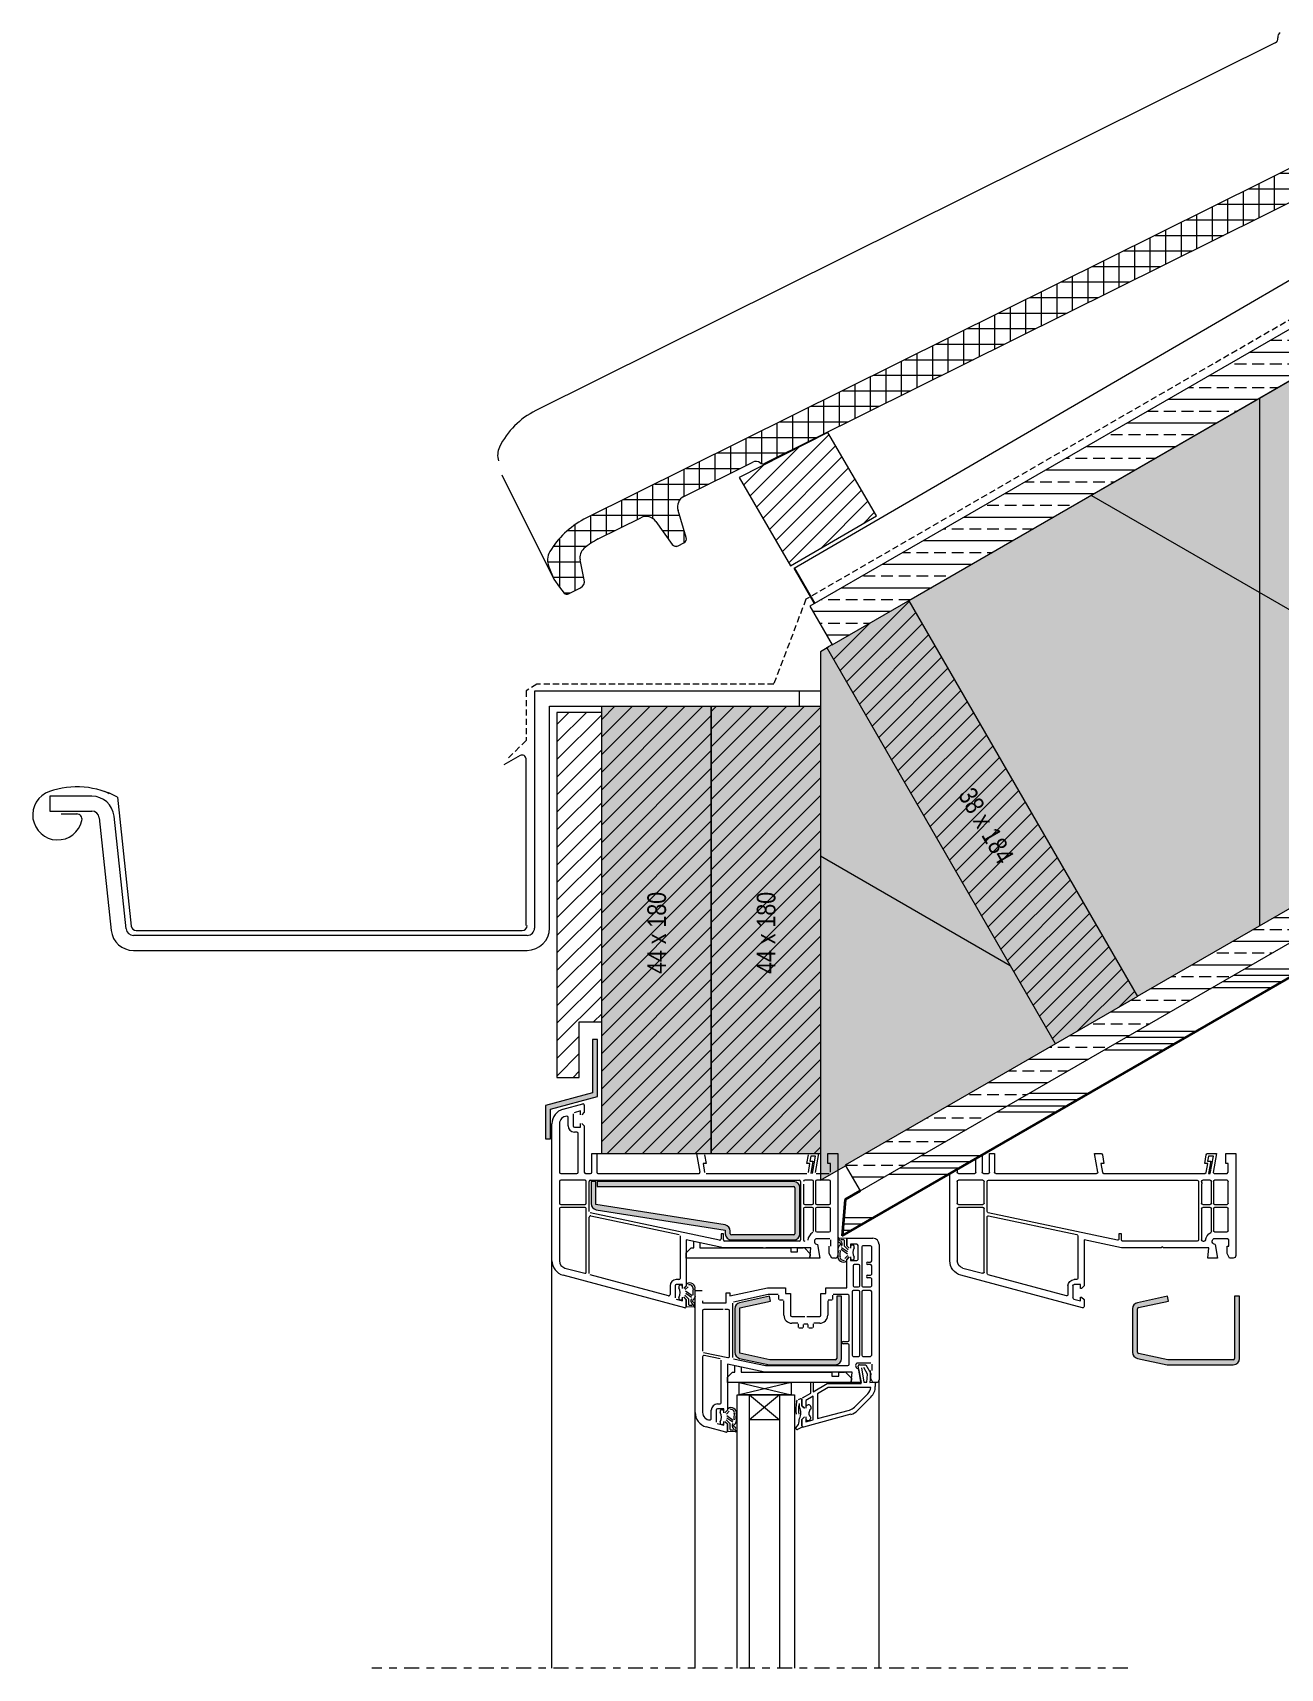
# Model space of a CAD drawing. Header units: millimetres. Extents: x 1813 to 34621, y -2347 to 13791.
# Drawn here: x 8194 to 8696, y 636 to 1294 of the extents above; entities that cross this region are included whole.
import ezdxf

# ---------------------------------------------------------------- set-up
doc = ezdxf.new("R2010")
doc.units = ezdxf.units.MM
doc.linetypes.add('MV_center', pattern=[15, 6, -3, 3, -3])
doc.linetypes.add('MV_hidden', pattern=[3.75, 2.5, -1.25])
for name, color, linetype, lineweight in [('A-ANNO-NOTE', 131, 'Continuous', 18), ('A-DETL', 90, 'Continuous', 13), ('A-DETL-GENF', 92, 'Continuous', 18), ('A-DETL-MEDM', 33, 'Continuous', 18), ('A-DETL-THIN', 151, 'Continuous', 18), ('kunststof kozijnen HEBO_dwg _2_', 8, 'Continuous', 13), ('PVC', 82, 'Continuous', 13), ('Stahl', 250, 'Continuous', 13)]:
    doc.layers.add(name, color=color, linetype=linetype, lineweight=lineweight)
doc.styles.add('Swis721 Cn BT_1', font='swissc.ttf', dxfattribs={"height": 7.5})
pattern_1 = [(45, (0, 0), (-3.535534, 3.535534), [])]
pattern_2 = [(0, (0, 0), (0, 9.476), []), (0, (0, 4.738), (0, 9.476), [4.738, -2.369])]

# ---------------------------------------------------------------- blocks, each defined once
blk = doc.blocks.new('kunststof kozijnen HEBO_dwg_A$C3B626DE3-5112806-Details Verbouwingen')
at = {"layer": 'PVC'}
for p, q in [((-61.63, 41.48), (-110.55, 28.37)), ((-68.13, 36.64), (-99.63, 28.2)), ((-67.5, 32.66), (-67.5, 36.15)), ((-65.5, 32.66), (-65.5, 37.47)), ((-109.78, 25.48), (-101.83, 27.61)), ((-101.2, 27.12), (-101.2, 1.6)), ((-100, 27.71), (-100, 5.01)), ((-64, 30.16), (-65, 30.16)), ((-63.5, 12.55), (-63.5, 29.66)), ((-115, 22.58), (-115, -12.49)), ((-112, 1.6), (-112, 22.58)), ((-47.6, 14.3), (-99.6, 3.25)), ((-15.5, 14.7), (-45.5, 14.7)), ((-15, -9.3), (-15, 14.2)), ((-13.8, 1.6), (-13.8, 14.2)), ((-13.3, 14.7), (-12.66, 14.7)), ((-99.4, 4.52), (-63.9, 12.06)), ((-9.8, 10.81), (-9.8, 1.6)), ((-9, 1.6), (-9, 10.5)), ((-8.5, 11), (-3.5, 11)), ((-3, 10.5), (-3, 1.6)), ((-101.7, 1.1), (-111.5, 1.1)), ((-100, 2.76), (-100, -9.3)), ((-10.3, 1.1), (-13.3, 1.1)), ((-3.5, 1.1), (-8.5, 1.1)), ((-112, -9.3), (-112, -0.6)), ((-111.5, -0.1), (-101.7, -0.1)), ((-101.2, -0.6), (-101.2, -9.3)), ((-13.3, -0.1), (-10.3, -0.1)), ((-9.8, -0.6), (-9.8, -9.3)), ((-9, -9.3), (-9, -0.6)), ((-8.5, -0.1), (-3.5, -0.1)), ((-3, -0.6), (-3, -9.3)), ((-112, -14.22), (-112, -13)), ((-101.7, -9.8), (-111.5, -9.8)), ((-111.5, -12.5), (-105, -12.5)), ((-104.5, -13), (-104.5, -18.55)), ((-102, -19.99), (-102, -13)), ((-101.5, -12.5), (-99.5, -12.5)), ((-99.5, -9.8), (-15.5, -9.8)), ((-96.5, -12.5), (-55.97, -12.5)), ((-10.3, -9.8), (-13.3, -9.8)), ((-3.5, -9.8), (-8.5, -9.8))]:
    blk.add_line(p, q, dxfattribs=at)
at = {"layer": 'PVC', "flags": 128}
for points in [[(-65.13, 37.96), (-62.5, 38.66), (-62.5, 37.16), (-62, 37.16), (-61, 38.16), (-61, 41)], [(-8.27, 16), (-7.3, 21.5), (-11.25, 21.5), (-10.89, 17.4), (-29, 17.4), (-29.5, 16.9), (-30, 17.4), (-46, 17.4), (-61, 14.21), (-61, 32.66), (-62, 33.66), (-62.5, 33.66), (-62.5, 32.16), (-65, 32.16)], [(-11.38, -20.5), (-7.8, -20.5), (-9.12, -12.99), (-8.71, -12.5), (-3.5, -12.5), (-3, -13), (-3, -16.5), (-4, -16.5), (-4, -20.5), (0, -20.5), (0, 20.5)], [(-1, 21.5), (-2.5, 21.5), (-3.5, 19.7), (-3.5, 16.7), (-2.8, 16.7), (-2.8, 14.2), (-3.3, 13.7), (-8.92, 13.7)], [(-46, 14.2), (-46, 11.7), (-47, 11.7), (-47, 13.81)], [(-13.8, -9.3), (-13.8, -8.87), (-13.45, -8.52), (-13.8, -8.17), (-13.8, -0.6)], [(-99, -13), (-99, -20.5), (-97, -20.5), (-97, -13)], [(-55.48, -13.09), (-56.79, -20.5), (-54.12, -20.5)], [(-53.63, -20.09), (-53, -16.5), (-54.25, -16.5), (-53.63, -12.99), (-53.05, -12.5), (-12.45, -12.5), (-11.87, -12.99), (-11.25, -16.5), (-12.5, -16.5), (-11.87, -20.09)]]:
    blk.add_lwpolyline(points, dxfattribs=at)
blk.add_lwpolyline([(-10.94, -12.5), (-10.23, -12.5), (-8.99, -19.5), (-10.96, -19.5), (-11.31, -17.5), (-10.06, -17.5)], close=True, dxfattribs=at)
at = {"layer": 'PVC'}
for centre, radius, start, end in [((-61.5, 41), 0.5, 0, 105), ((-68, 36.15), 0.5, 0, 105), ((-65, 37.47), 0.5, 105, 180), ((-109, 22.58), 6, 105, 180), ((-101.7, 27.12), 0.5, 0, 105), ((-99.5, 27.71), 0.5, 105, 180), ((-65, 32.66), 2.5, 180, 270), ((-65, 32.66), 0.5, 180, 270), ((-64, 29.66), 0.5, 0, 90), ((-109, 22.58), 3, 105, 180), ((-1, 20.5), 1, 360, 90), ((-47.5, 13.81), 0.5, 0, 102), ((-45.5, 14.2), 0.5, 90, 180), ((-15.5, 14.2), 0.5, 0, 90), ((-13.3, 14.2), 0.5, 90, 180), ((-12.66, 14.2), 0.5, 7.09966, 90), ((-8.24, 14.75), 3.95, 187.09966, 242.42422), ((-8.24, 14.75), 1.25, 91.36887, 237.14012), ((-64, 12.55), 0.5, 282, 0), ((-10.3, 10.81), 0.5, 360, 62.42422), ((-8.5, 10.5), 0.5, 90, 180), ((-3.5, 10.5), 0.5, 0, 90), ((-111.5, 1.6), 0.5, 180, 270), ((-101.7, 1.6), 0.5, 270, 0), ((-99.5, 5.01), 0.5, 180, 282), ((-99.5, 2.76), 0.5, 102, 180), ((-13.3, 1.6), 0.5, 180, 270), ((-10.3, 1.6), 0.5, 270, 0), ((-8.5, 1.6), 0.5, 180, 270), ((-3.5, 1.6), 0.5, 270, 360), ((-111.5, -0.6), 0.5, 90, 180), ((-101.7, -0.6), 0.5, 360, 90), ((-13.3, -0.6), 0.5, 90, 180), ((-10.3, -0.6), 0.5, 360, 90), ((-8.5, -0.6), 0.5, 90, 180), ((-3.5, -0.6), 0.5, 360, 90), ((-111.5, -9.3), 0.5, 180, 270), ((-111.5, -13), 0.5, 90, 180), ((-105, -13), 0.5, 0, 90), ((-101.5, -13), 0.5, 90, 180), ((-101.7, -9.3), 0.5, 270, 0), ((-99.5, -9.3), 0.5, 180, 270), ((-99.5, -13), 0.5, 0, 90), ((-96.5, -13), 0.5, 90, 180), ((-55.97, -13), 0.5, 350, 90), ((-15.5, -9.3), 0.5, 270, 0), ((-13.3, -9.3), 0.5, 180, 270), ((-10.3, -9.3), 0.5, 270, 0), ((-8.5, -9.3), 0.5, 180, 270), ((-3.5, -9.3), 0.5, 270, 0), ((-54.12, -20), 0.5, 270, 350), ((-11.38, -20), 0.5, 190, 270)]:
    blk.add_arc(centre, radius, start, end, dxfattribs=at)
blk = doc.blocks.new('kunststof kozijnen HEBO_dwg_8703-5112807-Details Verbouwingen')
at = {"layer": 'Stahl'}
blk.add_hatch(color=7, dxfattribs=at).paths.add_polyline_path([(40.5, 0), (41.15, 0.09), (41.75, 0.33), (42.27, 0.73), (42.67, 1.25), (42.91, 1.85), (43, 2.5), (43, 27.5), (41, 27.5), (40.98, 2.37), (40.85, 2.15), (40.63, 2.02), (40.5, 2), (14.15, 2), (2.19, 4.59), (2.05, 4.77), (2, 4.99), (2.05, 22.72), (2.19, 22.89), (2.4, 22.99), (14.41, 25.54), (14, 27.5), (1.98, 24.95), (1.44, 24.77), (0.96, 24.47), (0.56, 24.07), (0.25, 23.6), (0.06, 23.06), (0, 22.5), (0, 4.99), (0.06, 4.43), (0.25, 3.89), (0.56, 3.41), (0.96, 3.02), (1.44, 2.72), (1.98, 2.54), (13.94, 0)])
for p, q in [((0, 22.5), (0, 4.99)), ((2, 4.99), (2, 22.5))]:
    blk.add_line(p, q, dxfattribs=at)
at = {"layer": 'Stahl', "flags": 128}
for points in [[(2.4, 22.99), (14.41, 25.54), (14, 27.5), (1.98, 24.95)], [(43, 2.5), (43, 27.5), (41, 27.5), (41, 2.5)], [(1.98, 2.54), (13.94, 0), (40.5, 0)], [(40.5, 2), (14.15, 2), (2.4, 4.5)]]:
    blk.add_lwpolyline(points, dxfattribs=at)
at = {"layer": 'Stahl'}
for centre, radius, start, end in [((2.5, 22.5), 2.5, 101.99978, 180), ((2.5, 22.5), 0.5, 101.99978, 180), ((2.5, 4.99), 2.5, 180, 258.00022), ((2.5, 4.99), 0.5, 180, 258.00022), ((40.5, 2.5), 2.5, 270, 0), ((40.5, 2.5), 0.5, 270, 360)]:
    blk.add_arc(centre, radius, start, end, dxfattribs=at)
blk = doc.blocks.new('42 isolatie - Type 1-5117681-Details Verbouwingen')
at = {"layer": 'A-DETL-GENF'}
h = blk.add_hatch(color=256, dxfattribs=at)
h.paths.add_polyline_path([(0.28, 0.8), (11.87, 0.8), (11.87, 1.07), (109.54, 1.07), (109.54, 184.8), (106.51, 184.8), (4.76, 8.56)])
h.paths.add_polyline_path([(147.54, 1.07), (565.28, 1.07), (565.28, 184.8), (147.54, 184.8), (147.54, 16.85)])
at = {"layer": 'A-DETL-GENF', "lineweight": 13}
h = blk.add_hatch(dxfattribs=at)
h.set_pattern_fill('FP_6', color=256, style=0, pattern_type=2)
h.set_pattern_definition([(60, (-2126.39, 181.76), (-155.885, 90), []), (120, (-2126.39, 181.76), (-155.885, -90), [])])
h.paths.add_polyline_path([(0.28, 0.8), (11.87, 0.8), (11.87, 1.07), (109.54, 1.07), (109.54, 184.8), (106.51, 184.8), (4.76, 8.56)])
h.paths.add_polyline_path([(147.54, 1.07), (565.28, 1.07), (565.28, 184.8), (147.54, 184.8), (147.54, 16.85)])
at = {"layer": 'A-DETL-GENF'}
for p, q in [((106.51, 184.8), (95.57, 165.85)), ((106.51, 184.8), (95.57, 165.85)), ((109.54, 184.8), (106.51, 184.8)), ((109.54, 184.8), (106.51, 184.8)), ((565.28, 184.8), (147.54, 184.8)), ((565.28, 1.07), (565.28, 184.8)), ((565.28, 1.07), (565.28, 184.8)), ((95.57, 165.85), (5.57, 9.97)), ((5.57, 9.97), (0.28, 0.8)), ((5.57, 9.97), (0.28, 0.8)), ((0.28, 0.8), (11.87, 0.8)), ((0.28, 0.8), (11.87, 0.8))]:
    blk.add_line(p, q, dxfattribs=at)
blk = doc.blocks.new('00 hout_rechthoekig_sls1 - Vuren 44x180-5112817-Details Verbouwingen')
at = {"layer": 'A-DETL-GENF', "lineweight": 13}
blk.add_hatch(color=256, dxfattribs=at).paths.add_polyline_path([(180, -44), (180, 0), (0, 0), (0, -44), (38.69, -44)])
at = {"layer": 'A-DETL-MEDM', "lineweight": 13}
h = blk.add_hatch(dxfattribs=at)
h.set_pattern_fill('FP_243', color=256, style=0, pattern_type=2)
h.set_pattern_definition([(135, (1023.172, -8511.135), (-3.535534, -3.535534), [])])
h.paths.add_polyline_path([(180, -44), (180, 0), (0, 0), (0, -44), (38.69, -44)])
at = {"layer": 'A-DETL-MEDM'}
for p, q in [((0, 0), (180, 0)), ((0, -8.45), (0, 0)), ((180, 0), (180, -44)), ((180, 0), (180, -44)), ((180, 0), (180, -44)), ((0, -44), (0, -8.45)), ((180, -44), (0, -44)), ((180, -44), (0, -44))]:
    blk.add_line(p, q, dxfattribs=at)
blk = doc.blocks.new('31 dubbel_glas - Type 1-3439643-Details Verbouwingen')
at = {"layer": 'A-DETL-GENF', "lineweight": 13}
for p, q in [((0, 23), (109.94, 23)), ((0, 0), (0, 23)), ((0, 17), (109.94, 17)), ((0, 5), (10, 17)), ((0, 17), (10, 5)), ((10, 17), (10, 5)), ((109.94, 5), (0, 5)), ((109.94, 0), (0, 0))]:
    blk.add_line(p, q, dxfattribs=at)
blk = doc.blocks.new('NLRS_33_DI_sparing - Type 1-5117686-Details Verbouwingen')
at = {"layer": 'A-DETL-GENF'}
for p, q in [((0, 5), (21, 5)), ((0, 0), (0, 5)), ((0, 5), (21, 0)), ((21, 5), (0, 0)), ((21, 0), (0, 0)), ((21, 5), (21, 0))]:
    blk.add_line(p, q, dxfattribs=at)
blk = doc.blocks.new('00 hout_rechthoekig_sls1 - Vuren 44x180-V174-Details Verbouwingen')
at = {"layer": 'A-DETL-GENF', "lineweight": 13}
blk.add_hatch(color=256, dxfattribs=at).paths.add_polyline_path([(180, -44), (180, 0), (0, 0), (0, -44), (126.92, -44)])
at = {"layer": 'A-DETL-MEDM', "lineweight": 13}
h = blk.add_hatch(dxfattribs=at)
h.set_pattern_fill('FP_244', color=256, style=0, pattern_type=2)
h.set_pattern_definition([(135, (1023.172, -8467.135), (-3.535534, -3.535534), [])])
h.paths.add_polyline_path([(180, -44), (180, 0), (0, 0), (0, -44), (126.92, -44)])
at = {"layer": 'A-DETL-MEDM'}
for p, q in [((0, 0), (180, 0)), ((0, -44), (0, 0)), ((180, 0), (180, -44)), ((180, 0), (180, -44)), ((180, 0), (180, -44)), ((2.5, -44), (0, -44)), ((2.5, -44), (0, -44)), ((126.92, -44), (2.5, -44)), ((126.92, -44), (2.5, -44)), ((180, -44), (126.92, -44)), ((180, -44), (126.92, -44))]:
    blk.add_line(p, q, dxfattribs=at)
blk = doc.blocks.new('NLRS_00_DI_maskeer - Type 1-5117683-Details Verbouwingen')
at = {"layer": 'A-DETL-GENF', "linetype": 'MV_center'}
blk.add_line((-100, 0), (204.06, 0), dxfattribs=at)
blk = doc.blocks.new('NLRS_00_DI_hout_rechthoekig1 - SLS 38x184-5112769-Details Verbouwingen')
at = {"layer": 'A-DETL-GENF', "lineweight": 13}
blk.add_hatch(color=256, dxfattribs=at).paths.add_polyline_path([(184, -38), (184, 0), (0.17, 0), (0.17, -35.56), (0, -35.56), (0, -38), (71.86, -38)])
at = {"layer": 'A-DETL-MEDM', "lineweight": 13}
h = blk.add_hatch(dxfattribs=at)
h.set_pattern_fill('FP_248', color=256, style=0, pattern_type=2)
h.set_pattern_definition([(105, (-3350.358, -7934.416), (-4.829629, -1.2940952), [])])
h.paths.add_polyline_path([(184, -38), (184, 0), (0.17, 0), (0.17, -35.56), (0, -35.56), (0, -38), (71.86, -38)])
at = {"layer": 'A-DETL-MEDM'}
for p, q in [((0.17, 0), (184, 0)), ((184, 0), (184, -38)), ((184, 0), (184, -38)), ((184, 0), (184, -38)), ((0, -38), (0, -35.56)), ((184, -38), (0, -38)), ((184, -38), (0, -38))]:
    blk.add_line(p, q, dxfattribs=at)

msp = doc.modelspace()

# ---------------------------------------------------------------- hatches: boundary and pattern name
at = {"layer": 'A-DETL-GENF', "lineweight": 13}
h = msp.add_hatch(dxfattribs=at)
h.set_pattern_fill('FP_11', color=250, style=0, pattern_type=2)
h.set_pattern_definition(pattern_2)
h.paths.add_polyline_path([(8515.87, 1047.79), (8908.74, 1274.61), (8899.74, 1290.2), (8506.87, 1063.37)])
h = msp.add_hatch(dxfattribs=at)
h.set_pattern_fill('FP_19', color=254, style=0, pattern_type=2)
h.set_pattern_definition([(0, (0, 0), (0, 6.25), []), (90, (0, 0), (-6.25, 4e-16), [])])
h.paths.add_polyline_path([(8408.85, 1068.27), (8409.32, 1068.27), (8409.77, 1068.39), (8414.63, 1070.8), (8415.14, 1071.15), (8415.57, 1071.59), (8415.9, 1072.12), (8416.1, 1072.7), (8416.16, 1073.32), (8416.1, 1073.93), (8414.47, 1082.02), (8414.36, 1083.01), (8414.47, 1084.01), (8414.78, 1084.95), (8415.28, 1085.82), (8415.96, 1086.55), (8418.74, 1088.67), (8421.76, 1090.43), (8438.91, 1098.95), (8439.96, 1099.31), (8441.06, 1099.41), (8442.16, 1099.26), (8443.19, 1098.86), (8444.11, 1098.23), (8444.85, 1097.4), (8451.78, 1087.89), (8452.14, 1087.64), (8452.55, 1087.49), (8452.99, 1087.43), (8453.42, 1087.48), (8453.84, 1087.63), (8456.57, 1089.04), (8456.87, 1089.36), (8457.09, 1089.74), (8457.21, 1090.16), (8457.23, 1090.6), (8457.15, 1091.03), (8453.84, 1101.87), (8453.62, 1102.96), (8453.66, 1104.07), (8453.97, 1105.13), (8454.51, 1106.1), (8455.26, 1106.92), (8456.19, 1107.53), (8483.86, 1121.29), (8484.46, 1121.5), (8485.09, 1121.58), (8485.72, 1121.52), (8486.32, 1121.33), (8487.22, 1120.81), (8487.61, 1120.69), (8488.02, 1120.65), (8488.42, 1120.71), (8488.8, 1120.85), (8751.91, 1251.66), (8752.14, 1251.91), (8752.3, 1252.2), (8752.5, 1252.94), (8752.7, 1253.31), (8752.98, 1253.63), (8753.32, 1253.88), (8754.51, 1254.36), (8754.94, 1254.37), (8755.37, 1254.28), (8755.76, 1254.1), (8756.1, 1253.83), (8756.36, 1253.49), (8763.6, 1241.65), (8763.93, 1241.33), (8764.37, 1241.21), (8764.82, 1241.31), (8776.75, 1247.3), (8777.06, 1247.63), (8777.27, 1248.03), (8777.39, 1248.47), (8777.4, 1248.93), (8777.29, 1249.37), (8771.19, 1267.46), (8769.53, 1270.82), (8762.26, 1280.58), (8761.9, 1280.82), (8761.49, 1280.97), (8761.06, 1281.02), (8760.63, 1280.97), (8759.94, 1280.68), (8756.17, 1278.81), (8755.82, 1278.57), (8755.54, 1278.25), (8755.3, 1277.73), (8755.23, 1277.48), (8755.21, 1277.06), (8755.28, 1276.64), (8757.67, 1268.54), (8757.82, 1267.69), (8757.77, 1266.82), (8757.52, 1265.99), (8757.08, 1265.24), (8756.48, 1264.61), (8755.75, 1264.13), (8726.51, 1249.6), (8725.86, 1249.37), (8725.17, 1249.31), (8724.49, 1249.42), (8723.85, 1249.69), (8723.3, 1250.11), (8722.87, 1250.65), (8721.86, 1252.2), (8721.51, 1252.49), (8721.09, 1252.69), (8720.64, 1252.78), (8720.19, 1252.76), (8719.75, 1252.64), (8716.83, 1251.13), (8716.55, 1250.84), (8716.34, 1250.49), (8716.2, 1250.1), (8716.16, 1249.7), (8716.27, 1248.83), (8716.23, 1248.37), (8716.08, 1247.94), (8715.83, 1247.55), (8715.49, 1247.24), (8715.09, 1247.01), (8415.95, 1098.31), (8410.63, 1094.82), (8406.02, 1090.45), (8402.25, 1085.33), (8401.62, 1083.88), (8401.33, 1082.32), (8401.4, 1080.74), (8401.83, 1079.22), (8403.81, 1074.22), (8407.98, 1068.59), (8408.4, 1068.37)])
h = msp.add_hatch(dxfattribs=at)
h.set_pattern_fill('FP_12', color=250, style=0, pattern_type=2)
h.set_pattern_definition(pattern_1)
h.paths.add_polyline_path([(8499.07, 1079.59), (8533.65, 1099.69), (8514.01, 1133.18), (8478.43, 1115.09), (8489.67, 1095.75)])
h = msp.add_hatch(dxfattribs=at)
h.set_pattern_fill('FP_11', color=250, style=0, pattern_type=2)
h.set_pattern_definition(pattern_2)
h.paths.add_polyline_path([(8527.04, 828.22), (9006.61, 1105.1), (9000.61, 1115.49), (8638.53, 906.45), (8638.58, 906.36), (8605.68, 887.36), (8605.63, 887.45), (8521.04, 838.62)])
h = msp.add_hatch(dxfattribs=at)
h.set_pattern_fill('FP_9', color=254, style=0, pattern_type=2)
h.set_pattern_definition([(0, (0, 10), (0, 25), []), (0, (0, 12.5), (0, 25), []), (0, (0, 15), (0, 25), []), (0, (0, 17.5), (0, 25), [])])
h.paths.add_polyline_path([(8519.87, 810.23), (9012.61, 1094.71), (9006.61, 1105.1), (8521.1, 824.8), (8521.04, 824.02)])
h = msp.add_hatch(dxfattribs=at)
h.set_pattern_fill('FP_12', color=250, style=0, pattern_type=2)
h.set_pattern_definition(pattern_1)
h.paths.add_polyline_path([(8405.13, 873.88), (8414.13, 873.88), (8414.13, 896.26), (8423.13, 896.26), (8423.13, 1020.67), (8405.13, 1020.67), (8405.13, 984.48)])
at = {"layer": 'A-DETL-GENF'}
for color, points in [(9, [(8400.49, 849.16), (8402.49, 849.16), (8402.49, 861.07), (8421.49, 866.16), (8421.49, 889.16), (8419.49, 889.16), (8419.49, 867.69), (8400.49, 862.6)]), (7, [(8475.34, 808.52), (8500.34, 808.52), (8500.98, 808.6), (8501.59, 808.85), (8502.1, 809.25), (8502.5, 809.77), (8502.75, 810.37), (8502.84, 811.02), (8502.84, 829.52), (8502.75, 830.16), (8502.5, 830.77), (8502.1, 831.28), (8501.59, 831.68), (8500.98, 831.93), (8500.34, 832.02), (8421.33, 832.02), (8421.33, 830.02), (8500.46, 830), (8500.69, 829.87), (8500.82, 829.65), (8500.84, 829.52), (8500.82, 810.89), (8500.69, 810.66), (8500.46, 810.53), (8500.34, 810.52), (8475.21, 810.53), (8474.98, 810.66), (8474.85, 810.89), (8474.84, 811.02), (8474.84, 812.09), (8474.77, 812.67), (8474.56, 813.22), (8474.24, 813.71), (8473.8, 814.11), (8473.29, 814.4), (8472.72, 814.56), (8420.83, 822.73), (8420.83, 832.02), (8418.83, 832.02), (8418.83, 823.15), (8418.9, 822.57), (8419.11, 822.02), (8419.43, 821.53), (8419.86, 821.13), (8420.38, 820.84), (8420.94, 820.68), (8472.84, 812.52), (8472.84, 811.02), (8472.92, 810.37), (8473.17, 809.77), (8473.57, 809.25), (8474.09, 808.85), (8474.69, 808.6)]), (7, [(8517.13, 758.35), (8517.78, 758.43), (8518.38, 758.68), (8518.9, 759.08), (8519.29, 759.6), (8519.54, 760.2), (8519.63, 760.85), (8519.63, 785.85), (8517.63, 785.85), (8517.61, 760.72), (8517.48, 760.49), (8517.26, 760.36), (8517.13, 760.35), (8490.78, 760.35), (8478.63, 762.93), (8478.63, 781.25), (8491.04, 783.89), (8490.63, 785.85), (8478.61, 783.29), (8478.07, 783.11), (8477.59, 782.82), (8477.19, 782.42), (8476.88, 781.94), (8476.69, 781.41), (8476.63, 780.85), (8476.63, 763.33), (8476.69, 762.77), (8476.88, 762.24), (8477.19, 761.76), (8477.59, 761.36), (8478.07, 761.07), (8478.61, 760.89), (8490.57, 758.35)])]:
    msp.add_hatch(color=color, dxfattribs=at).paths.add_polyline_path(points)

# ---------------------------------------------------------------- linework, layer by layer
at = {"layer": 'A-DETL', "lineweight": 18}
for p, q in [((8694.04, 1289.86), (8396.65, 1142.06)), ((8382.94, 1116.22), (8403.81, 1074.22)), ((8502.68, 1029.17), (8396.13, 1029.17)), ((8396.13, 1029.17), (8396.13, 933.96)), ((8502.68, 1023.17), (8502.68, 1029.17)), ((8402.13, 933.96), (8402.13, 1023.17)), ((8402.13, 1023.17), (8502.68, 1023.17)), ((8390.33, 1003.32), (8383.79, 999.55)), ((8392.74, 934.96), (8392.74, 1001.93)), ((8218.08, 986.96), (8201.13, 986.96)), ((8201.13, 986.96), (8201.13, 980.96)), ((8228.36, 986.62), (8233.92, 934.75)), ((8201.13, 980.96), (8218.08, 980.96)), ((8205.7, 979.84), (8212, 979.84)), ((8221.03, 978.31), (8225.88, 932.98)), ((8231.85, 933.64), (8226.99, 978.95)), ((8393.13, 930.96), (8234.83, 930.96)), ((8235.91, 932.96), (8391.13, 932.96)), ((8234.81, 924.96), (8393.13, 924.96)), ((8414.13, 873.88), (8414.13, 896.26)), ((8414.13, 896.26), (8423.13, 896.26)), ((8407.58, 861.08), (8415.51, 863.2)), ((8416.13, 862.72), (8416.13, 859.88)), ((8403.13, 800.14), (8403.13, 855.28)), ((8406.13, 855.28), (8406.13, 835.72)), ((8409.63, 854.38), (8409.63, 857.78)), ((8411.63, 859.19), (8411.63, 854.38)), ((8414.63, 860.38), (8412.01, 859.68)), ((8414.63, 858.88), (8414.63, 860.38)), ((8414.63, 853.88), (8414.63, 855.38)), ((8416.13, 859.88), (8415.13, 858.88)), ((8415.13, 855.38), (8416.13, 854.38)), ((8412.13, 853.88), (8414.63, 853.88)), ((8413.13, 851.88), (8412.13, 851.88)), ((8413.63, 835.72), (8413.63, 851.38)), ((8416.13, 854.38), (8416.13, 835.72)), ((8419.13, 835.72), (8419.13, 843.22)), ((8419.13, 843.22), (8421.13, 843.22)), ((8421.13, 843.22), (8421.13, 835.72)), ((8462.66, 835.81), (8461.36, 843.17)), ((8464.5, 842.81), (8465.13, 839.22)), ((8505.63, 839.22), (8506.27, 842.81)), ((8506.76, 843.22), (8510.33, 843.22)), ((8507.18, 842.22), (8506.83, 840.22)), ((8509.14, 842.22), (8507.18, 842.22)), ((8507.91, 835.22), (8509.14, 842.22)), ((8510.33, 843.22), (8509.01, 835.71)), ((8514.13, 839.22), (8514.13, 843.22)), ((8514.13, 843.22), (8518.13, 843.22)), ((8518.13, 843.22), (8518.13, 802.22)), ((8465.13, 839.22), (8463.88, 839.22)), ((8463.88, 839.22), (8464.5, 835.71)), ((8506.89, 839.22), (8505.63, 839.22)), ((8506.27, 835.71), (8506.89, 839.22)), ((8506.83, 840.22), (8508.08, 840.22)), ((8508.08, 840.22), (8507.2, 835.22)), ((8515.13, 839.22), (8514.13, 839.22)), ((8515.13, 835.72), (8515.13, 839.22)), ((8406.13, 832.02), (8406.13, 823.32)), ((8406.63, 835.22), (8413.13, 835.22)), ((8416.43, 832.52), (8406.63, 832.52)), ((8416.63, 835.22), (8418.63, 835.22)), ((8416.93, 823.32), (8416.93, 832.02)), ((8418.13, 819.96), (8418.13, 832.02)), ((8418.63, 832.52), (8502.63, 832.52)), ((8420.83, 832.02), (8418.83, 832.02)), ((8418.83, 832.02), (8418.83, 823.15)), ((8420.83, 822.73), (8420.83, 832.02)), ((8500.34, 832.02), (8421.33, 832.02)), ((8421.33, 832.02), (8421.33, 830.02)), ((8421.33, 830.02), (8500.34, 830.02)), ((8421.63, 835.22), (8462.16, 835.22)), ((8465.09, 835.22), (8505.68, 835.22)), ((8500.84, 829.52), (8500.84, 811.02)), ((8502.84, 811.02), (8502.84, 829.52)), ((8503.13, 832.02), (8503.13, 808.52)), ((8504.33, 830.89), (8504.33, 823.32)), ((8507.83, 832.52), (8504.83, 832.52)), ((8508.33, 823.32), (8508.33, 832.02)), ((8509.13, 832.02), (8509.13, 823.32)), ((8509.42, 835.22), (8514.63, 835.22)), ((8514.63, 832.52), (8509.63, 832.52)), ((8515.13, 823.32), (8515.13, 832.02)), ((8406.63, 822.82), (8416.43, 822.82)), ((8472.72, 814.56), (8420.83, 822.73)), ((8504.83, 822.82), (8507.83, 822.82)), ((8509.63, 822.82), (8514.63, 822.82)), ((8406.13, 821.12), (8406.13, 800.14)), ((8416.43, 821.62), (8406.63, 821.62)), ((8416.93, 795.6), (8416.93, 821.12)), ((8418.13, 795.01), (8418.13, 817.71)), ((8470.53, 808.42), (8418.53, 819.47)), ((8418.74, 818.2), (8454.24, 810.66)), ((8420.94, 820.68), (8472.84, 812.52)), ((8504.33, 821.12), (8504.33, 808.52)), ((8507.83, 821.62), (8504.83, 821.62)), ((8508.33, 811.91), (8508.33, 821.12)), ((8509.13, 821.12), (8509.13, 812.22)), ((8514.63, 821.62), (8509.63, 821.62)), ((8515.13, 812.22), (8515.13, 821.12)), ((8454.63, 810.17), (8454.63, 793.06)), ((8472.13, 811.02), (8471.13, 811.02)), ((8471.13, 811.02), (8471.13, 808.91)), ((8472.13, 808.52), (8472.13, 811.02)), ((8472.84, 812.52), (8472.84, 811.02)), ((8474.84, 811.02), (8474.84, 812.09)), ((8500.34, 810.52), (8475.34, 810.52)), ((8514.83, 809.02), (8509.22, 809.02)), ((8509.63, 811.72), (8514.63, 811.72)), ((8521.71, 806.22), (8521.71, 809.22)), ((8521.71, 809.22), (8532.21, 809.22)), ((8472.13, 805.32), (8457.13, 808.51)), ((8457.13, 808.51), (8457.13, 790.06)), ((8457.13, 803.32), (8459.13, 805.32)), ((8457.13, 801.22), (8457.13, 803.32)), ((8459.13, 805.32), (8460.13, 805.32)), ((8460.13, 805.32), (8460.13, 807.98)), ((8460.13, 807.98), (8462.63, 807.44)), ((8462.63, 807.44), (8462.63, 805.32)), ((8462.63, 805.32), (8499.13, 805.32)), ((8488.13, 805.32), (8472.13, 805.32)), ((8502.63, 808.02), (8472.63, 808.02)), ((8475.34, 808.52), (8500.34, 808.52)), ((8507.24, 805.32), (8489.13, 805.32)), ((8499.13, 805.32), (8499.13, 803.72)), ((8499.13, 803.72), (8501.93, 803.72)), ((8501.93, 803.72), (8501.93, 805.32)), ((8501.93, 805.32), (8504.13, 805.32)), ((8504.64, 805.32), (8507.03, 802.92)), ((8506.88, 801.22), (8507.24, 805.32)), ((8507.03, 802.92), (8506.88, 801.22)), ((8509.86, 806.72), (8510.83, 801.22)), ((8514.63, 803.02), (8514.63, 806.02)), ((8515.63, 801.22), (8514.63, 803.02)), ((8515.33, 806.02), (8515.33, 808.52)), ((8522.71, 805.22), (8521.71, 806.22)), ((8525.71, 806.82), (8523.21, 806.82)), ((8523.21, 806.82), (8523.21, 805.22)), ((8526.21, 800.72), (8526.21, 806.32)), ((8527.71, 805.72), (8527.71, 790.12)), ((8531.21, 806.22), (8528.21, 806.22)), ((8531.71, 800.12), (8531.71, 805.72)), ((8534.71, 806.72), (8534.71, 752.22)), ((8408.36, 797.24), (8416.31, 795.11)), ((8504.13, 801.22), (8457.13, 801.22)), ((8506.88, 801.22), (8504.13, 801.22)), ((8510.83, 801.22), (8506.88, 801.22)), ((8517.13, 801.22), (8515.63, 801.22)), ((8521.71, 800.72), (8522.71, 801.72)), ((8521.71, 789.22), (8521.71, 800.72)), ((8523.21, 801.72), (8523.21, 800.22)), ((8523.21, 800.22), (8525.71, 800.22)), ((8524.21, 798.12), (8524.21, 790.12)), ((8526.41, 798.62), (8524.71, 798.62)), ((8526.91, 790.12), (8526.91, 798.12)), ((8530.11, 799.62), (8531.21, 799.62)), ((8531.21, 798.62), (8530.11, 798.62)), ((8531.71, 794.82), (8531.71, 798.12)), ((8456.51, 781.24), (8407.58, 794.35)), ((8450.01, 786.08), (8418.51, 794.52)), ((8450.63, 790.06), (8450.63, 786.57)), ((8452.63, 790.06), (8452.63, 785.25)), ((8454.13, 792.56), (8453.13, 792.56)), ((8455.63, 790.56), (8453.13, 790.56)), ((8455.63, 789.06), (8455.63, 790.56)), ((8457.13, 790.06), (8456.13, 789.06)), ((8524.71, 789.62), (8526.41, 789.62)), ((8528.21, 789.62), (8531.21, 789.62)), ((8530.11, 794.32), (8531.21, 794.32)), ((8531.21, 793.32), (8530.11, 793.32)), ((8531.71, 790.12), (8531.71, 792.82)), ((8453.01, 784.76), (8455.63, 784.06)), ((8455.63, 784.06), (8455.63, 785.56)), ((8456.13, 785.56), (8457.13, 784.56)), ((8457.13, 784.56), (8457.13, 781.72)), ((8460.71, 739.15), (8460.71, 788.22)), ((8460.71, 788.22), (8463.51, 788.22)), ((8463.71, 784.02), (8463.71, 783.22)), ((8463.71, 783.22), (8473.21, 783.22)), ((8473.21, 783.22), (8473.21, 787.22)), ((8473.21, 787.22), (8474.71, 787.22)), ((8474.71, 786.02), (8489.76, 789.22)), ((8474.71, 787.22), (8474.71, 786.02)), ((8475.71, 783.07), (8475.71, 761.25)), ((8490.04, 786.52), (8476.11, 783.56)), ((8490.63, 785.85), (8478.61, 783.29)), ((8478.63, 781.25), (8491.04, 783.89)), ((8489.76, 789.22), (8497.11, 789.22)), ((8494.16, 786.52), (8490.04, 786.52)), ((8491.04, 783.89), (8490.63, 785.85)), ((8494.41, 784.57), (8494.41, 786.27)), ((8496.16, 784.32), (8494.66, 784.32)), ((8496.41, 778.22), (8496.41, 784.07)), ((8497.11, 789.22), (8497.11, 787.02)), ((8497.11, 787.02), (8499.11, 787.02)), ((8499.11, 787.02), (8499.11, 778.22)), ((8511.31, 778.22), (8511.31, 787.02)), ((8511.31, 787.02), (8513.31, 787.02)), ((8513.31, 787.02), (8513.31, 789.22)), ((8513.31, 789.22), (8521.71, 789.22)), ((8514.01, 784.07), (8514.01, 778.22)), ((8515.76, 784.32), (8514.26, 784.32)), ((8516.01, 786.27), (8516.01, 784.57)), ((8522.11, 786.52), (8516.26, 786.52)), ((8519.63, 785.85), (8517.63, 785.85)), ((8517.63, 785.85), (8517.63, 760.85)), ((8519.63, 760.85), (8519.63, 785.85)), ((8522.61, 768.22), (8522.61, 786.02)), ((8523.81, 787.72), (8523.81, 762.22)), ((8526.41, 788.22), (8524.31, 788.22)), ((8526.91, 762.22), (8526.91, 787.72)), ((8527.71, 787.72), (8527.71, 762.22)), ((8531.21, 788.22), (8528.21, 788.22)), ((8531.71, 762.22), (8531.71, 787.72)), ((8463.71, 780.02), (8463.71, 763.8)), ((8472.03, 780.52), (8464.21, 780.52)), ((8474.01, 780.52), (8472.63, 780.52)), ((8474.51, 761.72), (8474.51, 780.02)), ((8476.63, 780.85), (8476.63, 763.33)), ((8478.63, 762.93), (8478.63, 781.25)), ((8499.61, 777.72), (8504.86, 777.72)), ((8505.56, 777.72), (8510.81, 777.72)), ((8501.96, 775.02), (8499.61, 775.02)), ((8502.21, 773.27), (8502.21, 774.77)), ((8503.96, 773.02), (8502.46, 773.02)), ((8504.21, 774.47), (8504.21, 773.27)), ((8505.96, 774.72), (8504.46, 774.72)), ((8506.21, 773.27), (8506.21, 774.47)), ((8507.96, 773.02), (8506.46, 773.02)), ((8508.21, 774.77), (8508.21, 773.27)), ((8510.81, 775.02), (8508.46, 775.02)), ((8464.11, 763.31), (8473.91, 761.23)), ((8520.31, 767.72), (8522.11, 767.72)), ((8522.11, 766.72), (8520.31, 766.72)), ((8522.61, 758.52), (8522.61, 766.22)), ((8463.71, 761.55), (8463.71, 739.15)), ((8470.81, 760.66), (8464.31, 762.04)), ((8471.21, 743.06), (8471.21, 760.17)), ((8488.71, 755.32), (8473.71, 758.51)), ((8473.71, 758.51), (8473.71, 740.06)), ((8476.11, 760.76), (8489, 758.02)), ((8476.71, 755.32), (8476.71, 757.98)), ((8476.71, 757.98), (8479.21, 757.44)), ((8478.61, 760.89), (8490.57, 758.35)), ((8490.78, 760.35), (8478.63, 762.93)), ((8479.21, 757.44), (8479.21, 755.32)), ((8489, 758.02), (8522.11, 758.02)), ((8490.57, 758.35), (8517.13, 758.35)), ((8517.13, 760.35), (8490.78, 760.35)), ((8524.31, 761.72), (8526.41, 761.72)), ((8531.41, 759.02), (8525.8, 759.02)), ((8527.48, 750.79), (8526.26, 757.7)), ((8526.44, 756.72), (8527.41, 751.22)), ((8526.75, 758.29), (8529.3, 758.29)), ((8527.59, 757.05), (8528.61, 751.29)), ((8528.21, 761.72), (8531.21, 761.72)), ((8530.09, 754.52), (8528.49, 757.29)), ((8529.3, 758.29), (8531.32, 754.79)), ((8531.91, 756.02), (8531.91, 758.52)), ((8473.71, 753.32), (8475.71, 755.32)), ((8473.71, 751.22), (8473.71, 753.32)), ((8520.71, 751.22), (8473.71, 751.22)), ((8475.71, 755.32), (8476.71, 755.32)), ((8479.21, 755.32), (8515.71, 755.32)), ((8523.82, 755.32), (8488.71, 755.32)), ((8507.17, 746.93), (8507.17, 751.29)), ((8507.17, 751.29), (8508.17, 751.29)), ((8508.17, 751.29), (8508.17, 747.51)), ((8508.17, 747.51), (8513.84, 750.79)), ((8513.84, 750.79), (8527.48, 750.79)), ((8515.71, 755.32), (8515.71, 753.72)), ((8515.71, 753.72), (8518.51, 753.72)), ((8518.51, 753.72), (8518.51, 755.32)), ((8518.51, 755.32), (8520.71, 755.32)), ((8523.46, 751.22), (8520.71, 751.22)), ((8521.21, 755.32), (8523.61, 752.92)), ((8523.46, 751.22), (8523.82, 755.32)), ((8523.61, 752.92), (8523.46, 751.22)), ((8527.41, 751.22), (8523.46, 751.22)), ((8528.61, 751.29), (8529.75, 751.29)), ((8529.75, 751.29), (8530.09, 754.52)), ((8531.32, 754.79), (8530.95, 751.21)), ((8530.95, 751.21), (8533.17, 751.29)), ((8531.21, 753.02), (8531.21, 756.02)), ((8532.21, 751.22), (8531.21, 753.02)), ((8533.71, 751.22), (8532.21, 751.22)), ((8533.17, 751.29), (8533.17, 749.6)), ((8503.67, 741.83), (8503.67, 744.62)), ((8503.92, 745.06), (8507.17, 746.93)), ((8508.17, 745.66), (8505.17, 743.93)), ((8505.17, 743.93), (8505.17, 740.83)), ((8508.17, 736.2), (8508.17, 745.66)), ((8514.27, 749.19), (8509.97, 746.7)), ((8509.97, 746.7), (8509.97, 736.69)), ((8531.34, 749.19), (8514.27, 749.19)), ((8524.73, 741.22), (8530.14, 746.63)), ((8531.41, 745.36), (8526, 739.95)), ((8467.21, 736.65), (8467.21, 740.06)), ((8469.21, 740.06), (8469.21, 735.25)), ((8469.71, 742.56), (8470.71, 742.56)), ((8472.21, 740.56), (8469.71, 740.56)), ((8472.21, 739.06), (8472.21, 740.56)), ((8473.71, 740.06), (8472.71, 739.06)), ((8504.67, 740.83), (8503.67, 741.83)), ((8503.67, 736.33), (8504.67, 737.33)), ((8523.31, 738.4), (8504.3, 733.3)), ((8505.17, 737.33), (8505.17, 735.4)), ((8509.97, 736.69), (8522.84, 740.14)), ((8473.08, 731.24), (8465.16, 733.36)), ((8469.58, 734.76), (8472.21, 734.06)), ((8472.21, 734.06), (8472.21, 735.56)), ((8472.71, 735.56), (8473.71, 734.56)), ((8473.71, 734.56), (8473.71, 731.72)), ((8503.67, 733.79), (8503.67, 736.33)), ((8505.17, 735.4), (8508.17, 736.2))]:
    msp.add_line(p, q, dxfattribs=at)
at = {"layer": 'A-DETL'}
for p, q in [((8899.74, 1290.2), (8506.87, 1063.37)), ((8515.87, 1047.79), (8908.74, 1274.61)), ((8500.52, 1078.69), (8726.83, 1210.24)), ((9000.61, 1115.49), (8638.53, 906.45)), ((8527.04, 828.22), (9006.61, 1105.1)), ((8506.87, 1063.37), (8515.87, 1047.79)), ((8511.13, 1029.17), (8496.46, 1029.17)), ((8605.63, 887.45), (8521.04, 838.62)), ((8421.13, 843.22), (8423.13, 843.22)), ((8467.13, 843.22), (8511.13, 843.22)), ((8521.04, 838.62), (8527.04, 828.22)), ((8518.46, 809.37), (8521.57, 809.18)), ((8521.71, 809.03), (8521.71, 806.22)), ((8522, 802.84), (8519.4, 804.65)), ((8519.61, 805.48), (8521.93, 803.83)), ((8520.67, 808.53), (8519.79, 808.61)), ((8520.81, 806.02), (8520.81, 808.38)), ((8522.3, 804.53), (8520.81, 806.02)), ((8521.71, 806.22), (8522.71, 805.22)), ((8403.13, 636.27), (8403.13, 800.14)), ((8520.97, 801.11), (8522.15, 802.29)), ((8522.71, 801.72), (8521.71, 800.72)), ((8456.13, 789.12), (8457.13, 790.12)), ((8457.88, 789.73), (8456.7, 788.55)), ((8457.13, 784.62), (8456.13, 785.62)), ((8456.54, 786.3), (8458.03, 784.81)), ((8456.84, 788), (8459.45, 786.19)), ((8459.23, 785.35), (8456.91, 787.01)), ((8457.13, 781.81), (8457.13, 784.62)), ((8458.03, 784.81), (8458.03, 782.46)), ((8460.38, 781.47), (8457.27, 781.66)), ((8458.17, 782.31), (8459.06, 782.23)), ((8534.71, 636.27), (8534.71, 752.22)), ((8501.47, 743.42), (8501.92, 744.08)), ((8503.67, 744.43), (8503.67, 741.83)), ((8460.71, 636.27), (8460.71, 739.15)), ((8472.71, 739.01), (8473.71, 740.01)), ((8474.45, 739.62), (8473.28, 738.45)), ((8473.42, 737.89), (8476.02, 736.08)), ((8475.81, 735.25), (8473.49, 736.9)), ((8502.66, 741.33), (8502.66, 742.74)), ((8503.67, 741.83), (8504.67, 740.83)), ((8504.67, 737.33), (8503.67, 736.33)), ((8473.71, 734.51), (8472.71, 735.51)), ((8473.12, 736.2), (8474.61, 734.71)), ((8473.71, 731.72), (8473.71, 734.51)), ((8476.96, 731.36), (8473.85, 731.55)), ((8474.61, 734.71), (8474.61, 732.35)), ((8474.75, 732.2), (8475.64, 732.13)), ((8501.26, 733), (8502.25, 734.27)), ((8504.02, 733.31), (8501.93, 732.32)), ((8503.67, 736.33), (8503.67, 733.79))]:
    msp.add_line(p, q, dxfattribs=at)
at = {"layer": 'A-DETL', "linetype": 'MV_hidden', "lineweight": 18}
for p, q in [((8733.84, 1198.18), (8505.24, 1066.19)), ((8397.01, 1031.98), (8392.74, 1029.39)), ((8392.74, 1029.39), (8392.74, 1009.42)), ((8492.29, 1031.98), (8397.01, 1031.98)), ((8392.74, 1009.42), (8384.97, 1001.66))]:
    msp.add_line(p, q, dxfattribs=at)
at = {"layer": 'A-DETL', "lineweight": 35}
for p, q in [((8519.87, 810.23), (9012.61, 1094.71)), ((8521.1, 824.8), (8519.87, 810.23)), ((8527.04, 828.22), (8521.1, 824.8))]:
    msp.add_line(p, q, dxfattribs=at)
at = {"layer": 'A-DETL', "lineweight": 25}
msp.add_line((8500.52, 1078.69), (8508.74, 1064.45), dxfattribs=at)
at = {"layer": 'A-DETL', "linetype": 'MV_hidden'}
msp.add_line((8505.24, 1066.19), (8492.29, 1031.98), dxfattribs=at)
at = {"layer": 'A-DETL', "lineweight": 18}
for centre, radius, start, end in [((8693.19, 1291.55), 1.88, 296.56124, 11.93945), ((8696.87, 1292.32), 1.87, 116.42784, 191.71954), ((8411.09, 1113.01), 32.44, 116.42847, 153.72892), ((8388.82, 1124.14), 7.54, 154.67698, 197.80975), ((8391.13, 1001.93), 1.6, 0, 120), ((8204.32, 979.42), 10.03, 109.2254, 347.22455), ((8212.07, 956.16), 34.55, 61.85961, 108.65821), ((8218.08, 978), 8.96, 6.1155, 90), ((8219.92, 979.41), 10, 58.87552, 71.3418), ((8218.08, 978), 2.96, 6.1155, 90), ((8212, 977.68), 2.16, 347.22455, 90), ((8235.91, 934.96), 2, 186.1155, 270), ((8391.13, 934.96), 2, 270, 0), ((8393.13, 933.96), 9, 270, 360), ((8393.13, 933.96), 3, 270, 360), ((8234.81, 933.93), 8.97, 186.1155, 270), ((8234.83, 933.96), 3, 186.1155, 270), ((8415.63, 862.72), 0.5, 0, 105), ((8409.13, 855.28), 6, 105, 180), ((8409.13, 855.28), 3, 90, 180), ((8409.13, 857.78), 0.5, 0, 90), ((8412.13, 854.38), 2.5, 180, 270), ((8412.13, 854.38), 0.5, 180, 270), ((8413.13, 851.38), 0.5, 0, 90), ((8406.63, 835.72), 0.5, 180, 270), ((8413.13, 835.72), 0.5, 270, 0), ((8416.63, 835.72), 0.5, 180, 270), ((8418.63, 835.72), 0.5, 270, 0), ((8421.63, 835.72), 0.5, 180, 270), ((8462.16, 835.72), 0.5, 270, 10), ((8406.63, 832.02), 0.5, 90, 180), ((8416.43, 832.02), 0.5, 0, 90), ((8418.63, 832.02), 0.5, 90, 180), ((8500.34, 829.52), 2.5, 360, 90), ((8500.34, 829.52), 0.5, 360, 90), ((8502.63, 832.02), 0.5, 0, 90), ((8504.83, 832.02), 0.5, 90, 180), ((8507.83, 832.02), 0.5, 0, 90), ((8509.63, 832.02), 0.5, 90, 180), ((8514.63, 832.02), 0.5, 0, 90), ((8406.63, 823.32), 0.5, 180, 270), ((8416.43, 823.32), 0.5, 270, 0), ((8421.33, 823.15), 2.5, 180, 261.05495), ((8504.83, 823.32), 0.5, 180, 270), ((8507.83, 823.32), 0.5, 270, 0), ((8509.63, 823.32), 0.5, 180, 270), ((8514.63, 823.32), 0.5, 270, 0), ((8406.63, 821.12), 0.5, 90, 180), ((8416.43, 821.12), 0.5, 0, 90), ((8418.63, 817.71), 0.5, 78, 180), ((8504.83, 821.12), 0.5, 90, 180), ((8507.83, 821.12), 0.5, 0, 90), ((8509.63, 821.12), 0.5, 90, 180), ((8514.63, 821.12), 0.5, 0, 90), ((8472.34, 812.09), 2.5, 0, 81.05495), ((8475.34, 811.02), 2.5, 180, 270), ((8475.34, 811.02), 0.5, 180, 270), ((8500.34, 811.02), 2.5, 270, 360), ((8500.34, 811.02), 0.5, 270, 0), ((8509.89, 807.97), 3.95, 117.57578, 172.90034), ((8509.89, 807.97), 1.25, 122.85988, 268.63113), ((8509.63, 812.22), 0.5, 180, 270), ((8514.63, 812.22), 0.5, 270, 0), ((8532.21, 806.72), 2.5, 0, 90), ((8470.63, 808.91), 0.5, 258, 0), ((8472.63, 808.52), 0.5, 180, 270), ((8502.63, 808.52), 0.5, 270, 0), ((8504.83, 808.52), 0.5, 180, 270), ((8525.71, 806.32), 0.5, 0, 90), ((8528.21, 805.72), 0.5, 90, 180), ((8531.21, 805.72), 0.5, 0, 90), ((8409.13, 800.14), 6, 180, 255), ((8409.13, 800.14), 3, 180, 255), ((8517.13, 802.22), 1, 270, 0), ((8524.71, 798.12), 0.5, 90, 180), ((8525.71, 800.72), 0.5, 270, 0), ((8526.41, 798.12), 0.5, 0, 90), ((8530.11, 799.12), 0.5, 90, 180), ((8530.11, 799.12), 0.5, 180, 270), ((8531.21, 800.12), 0.5, 270, 0), ((8531.21, 798.12), 0.5, 0, 90), ((8416.43, 795.6), 0.5, 255, 0), ((8453.13, 790.06), 2.5, 90, 180), ((8453.13, 790.06), 0.5, 90, 180), ((8454.13, 793.06), 0.5, 270, 0), ((8524.71, 790.12), 0.5, 180, 270), ((8526.41, 790.12), 0.5, 270, 0), ((8528.21, 790.12), 0.5, 180, 270), ((8530.11, 793.82), 0.5, 90, 180), ((8530.11, 793.82), 0.5, 180, 270), ((8531.21, 794.82), 0.5, 270, 0), ((8531.21, 792.82), 0.5, 0, 90), ((8531.21, 790.12), 0.5, 270, 0), ((8450.13, 786.57), 0.5, 255, 0), ((8479.13, 780.85), 2.5, 101.99978, 180), ((8522.11, 786.02), 0.5, 0, 90), ((8524.31, 787.72), 0.5, 90, 180), ((8526.41, 787.72), 0.5, 0, 90), ((8528.21, 787.72), 0.5, 90, 180), ((8531.21, 787.72), 0.5, 0, 90), ((8456.63, 781.72), 0.5, 255, 10.24669), ((8464.21, 780.02), 0.5, 90, 180), ((8474.01, 780.02), 0.5, 0, 90), ((8499.61, 778.22), 3.2, 180, 270), ((8499.61, 778.22), 0.5, 180, 270), ((8510.81, 778.22), 3.2, 270, 0), ((8510.81, 778.22), 0.5, 270, 0), ((8479.13, 763.33), 2.5, 180, 258.00022), ((8520.31, 767.22), 0.5, 90, 270), ((8522.11, 768.22), 0.5, 270, 0), ((8522.11, 766.22), 0.5, 0, 90), ((8464.21, 761.55), 0.5, 78.00018, 180), ((8474.01, 761.72), 0.5, 258.00018, 0), ((8517.13, 760.85), 2.5, 270, 0), ((8517.13, 760.85), 0.5, 270, 0), ((8522.11, 758.52), 0.5, 270, 0), ((8524.31, 762.22), 0.5, 180, 270), ((8526.47, 757.97), 1.25, 122.8609, 268.46162), ((8526.75, 757.79), 0.5, 90, 190), ((8526.41, 762.22), 0.5, 270, 0), ((8528.21, 762.22), 0.5, 180, 270), ((8531.21, 762.22), 0.5, 270, 0), ((8533.71, 752.22), 1, 270, 0), ((8527.17, 749.6), 4.2, 315, 354.30301), ((8527.17, 749.6), 6, 315, 0), ((8466.71, 739.15), 6, 180, 255.00037), ((8466.71, 739.15), 3, 180, 269.99995), ((8466.71, 736.65), 0.5, 269.99995, 0), ((8469.71, 740.06), 2.5, 90, 180), ((8469.71, 740.06), 0.5, 90, 180), ((8470.71, 743.06), 0.5, 270, 0), ((8521.76, 744.19), 4.2, 284.99963, 315), ((8521.76, 744.19), 6, 284.99963, 315), ((8473.21, 731.72), 0.5, 255.00037, 0), ((8504.17, 733.79), 0.5, 180, 284.99963)]:
    msp.add_arc(centre, radius, start, end, dxfattribs=at)
at = {"layer": 'A-DETL'}
for centre, radius, start, end in [((8518.46, 809.12), 0.25, 90, 274.69642), ((8519.7, 805.11), 1.51, 111.08352, 178.00062), ((8512.87, 804.08), 5.42, 0.10058, 11.56031), ((8504.74, 803.82), 13.56, 353.12058, 1.1316), ((8518.99, 807.92), 0.6, 151.8105, 259.36201), ((8518.51, 808.58), 0.289, 285.12953, 96.1198), ((8518.81, 806.86), 0.479, 316.38793, 81.41106), ((8505.31, 803.81), 13.79, 352.56208, 2.77375), ((8519.62, 808.23), 0.415, 65.78258, 209.32781), ((8518.34, 806.83), 1.5, 324.96438, 52.70219), ((8523.96, 805.72), 0.75, 335.02171, 180), ((8528.41, 803.47), 4.23, 152.83191, 207.16809), ((8520.2, 801.67), 2.06, 165.23847, 310.04369), ((8520.38, 801.73), 1.42, 167.79892, 285.94527), ((8523.96, 801.22), 0.75, 180, 24.97829), ((8454.88, 789.62), 0.75, 0, 204.97829), ((8450.44, 787.37), 4.23, 332.83191, 27.16809), ((8458.65, 789.17), 2.06, 345.23847, 130.04369), ((8458.47, 789.11), 1.42, 347.79892, 105.94527), ((8454.88, 785.12), 0.75, 155.02171, 0), ((8460.5, 784.01), 1.5, 144.96438, 232.70219), ((8459.23, 782.61), 0.415, 245.78258, 29.32781), ((8460.04, 783.98), 0.479, 136.38793, 261.41106), ((8459.14, 785.72), 1.51, 291.08352, 358.00062), ((8473.53, 787.03), 13.79, 172.56208, 182.77375), ((8459.85, 782.92), 0.6, 331.8105, 79.36201), ((8474.11, 787.02), 13.56, 173.12058, 181.1316), ((8465.97, 786.76), 5.42, 180.10058, 191.56031), ((8460.33, 782.26), 0.289, 105.12953, 276.1198), ((8460.38, 781.72), 0.25, 270, 94.69642), ((8516.64, 740.51), 15.44, 169.13053, 187.70768), ((8503.52, 741.81), 2.81, 91.28968, 120.69531), ((8471.46, 739.51), 0.75, 0, 204.97829), ((8467.01, 737.26), 4.23, 332.83191, 27.16809), ((8475.23, 739.06), 2.06, 345.23847, 130.04369), ((8475.05, 739.01), 1.42, 347.79892, 105.94527), ((8490.11, 736.92), 13.79, 172.56208, 182.77375), ((8490.68, 736.91), 13.56, 173.12058, 181.1316), ((8482.55, 736.65), 5.42, 180.10058, 191.56031), ((8510.84, 740.11), 8.62, 164.58406, 190.86074), ((8486.08, 738.37), 16.68, 345.78348, 354.18881), ((8498.45, 738.99), 4.81, 331.28858, 29.054), ((8506.26, 741.11), 1.09, 328.02076, 181.59215), ((8506.18, 736.94), 1.03, 191.45551, 25.16909), ((8508.62, 738.92), 2.16, 131.64633, 225.49555), ((8471.46, 735.01), 0.75, 155.02171, 0), ((8477.08, 733.9), 1.5, 144.96438, 232.70219), ((8475.81, 732.5), 0.415, 245.78258, 29.32781), ((8476.61, 733.87), 0.479, 136.38793, 261.41106), ((8475.72, 735.62), 1.51, 291.08352, 358.00062), ((8476.43, 732.81), 0.6, 331.8105, 79.36201), ((8476.91, 732.15), 0.289, 105.12953, 276.1198), ((8476.96, 731.61), 0.25, 270, 94.69642), ((8501.69, 732.75), 0.494, 148.82153, 299.97418)]:
    msp.add_arc(centre, radius, start, end, dxfattribs=at)
at = {"layer": 'A-DETL-THIN'}
for p, q in [((8488.8, 1120.85), (8751.63, 1251.48)), ((8715.09, 1247.01), (8415.95, 1098.31)), ((8514.01, 1133.18), (8478.43, 1115.09)), ((8533.65, 1099.69), (8514.01, 1133.18)), ((8456.19, 1107.53), (8483.86, 1121.29)), ((8478.43, 1115.09), (8499.07, 1079.59)), ((8421.76, 1090.43), (8438.91, 1098.95)), ((8457.15, 1091.03), (8453.84, 1101.87)), ((8499.07, 1079.59), (8533.65, 1099.69)), ((8444.85, 1097.4), (8451.48, 1088.21)), ((8453.84, 1087.63), (8456.2, 1088.8)), ((8401.83, 1079.22), (8403.81, 1074.22)), ((8416.1, 1073.93), (8414.47, 1082.02)), ((8403.81, 1074.22), (8406.2, 1070.99)), ((8406.2, 1070.99), (8407.98, 1068.59)), ((8409.77, 1068.39), (8414.63, 1070.8)), ((8405.13, 1020.67), (8405.13, 873.88)), ((8423.13, 1020.67), (8405.13, 1020.67)), ((8423.13, 896.26), (8423.13, 1020.67)), ((8421.49, 889.16), (8419.49, 889.16)), ((8419.49, 889.16), (8419.49, 867.69)), ((8421.49, 866.16), (8421.49, 889.16)), ((8405.13, 873.88), (8414.13, 873.88)), ((8419.49, 867.69), (8400.49, 862.6)), ((8400.49, 862.6), (8400.49, 849.16)), ((8402.49, 861.07), (8421.49, 866.16)), ((8402.49, 849.16), (8402.49, 861.07)), ((8400.49, 849.16), (8402.49, 849.16))]:
    msp.add_line(p, q, dxfattribs=at)
for centre, radius, start, end in [((8485.13, 1118.66), 2.92, 53.46981, 115.85283), ((8487.97, 1122.52), 1.87, 234.06406, 296.48744), ((8458.33, 1103.32), 4.72, 116.98499, 197.96302), ((8440.96, 1094.66), 4.76, 35.22198, 115.51037), ((8432.74, 1066.86), 35.65, 118.08864, 148.79149), ((8408.25, 1081.85), 6.94, 149.89686, 202.26988), ((8419.11, 1083), 4.75, 131.64117, 191.94286), ((8434.66, 1064.83), 28.66, 116.74325, 130.72375), ((8453.01, 1089.31), 1.88, 215.75647, 296.24892), ((8455.35, 1090.48), 1.88, 296.66112, 17.14179), ((8413.34, 1073.32), 2.83, 297.18131, 12.53481), ((8409.05, 1070.16), 1.91, 235.74887, 292.02256)]:
    msp.add_arc(centre, radius, start, end, dxfattribs=at)

# ---------------------------------------------------------------- block references
at = {"layer": 'A-DETL-GENF', "rotation": 29.99999999999979}
msp.add_blockref('42 isolatie - Type 1-5117681-Details Verbouwingen', (8511.29, 831.76), dxfattribs=at)
at = {"layer": 'A-DETL-GENF'}
msp.add_blockref('NLRS_33_DI_sparing - Type 1-5117686-Details Verbouwingen', (8478.36, 746.22), dxfattribs=at)
at = {"layer": 'A-DETL-GENF', "lineweight": 13, "rotation": 270}
msp.add_blockref('31 dubbel_glas - Type 1-3439643-Details Verbouwingen', (8477.61, 746.22), dxfattribs=at)
at = {"layer": 'A-DETL-GENF', "linetype": 'MV_center', "rotation": 180}
msp.add_blockref('NLRS_00_DI_maskeer - Type 1-5117683-Details Verbouwingen', (8534.71, 636.27), dxfattribs=at)
at = {"layer": 'A-DETL-MEDM', "lineweight": 13}
for name, p, rotation in [('NLRS_00_DI_hout_rechthoekig1 - SLS 38x184-5112769-Details Verbouwingen', (8546.58, 1065.71), 299.9999999999998), ('00 hout_rechthoekig_sls1 - Vuren 44x180-V174-Details Verbouwingen', (8467.13, 1023.17), 270.0000000000012), ('00 hout_rechthoekig_sls1 - Vuren 44x180-5112817-Details Verbouwingen', (8511.13, 1023.17), 270.0000000000012)]:
    msp.add_blockref(name, p, dxfattribs=dict(at, rotation=rotation))
at = {"layer": 'kunststof kozijnen HEBO_dwg _2_', "color": 82, "extrusion": (0, 0, -1), "zscale": -1, "rotation": 180}
msp.add_blockref('kunststof kozijnen HEBO_dwg_A$C3B626DE3-5112806-Details Verbouwingen', (-8678.13, 822.72), dxfattribs=at)
at = {"layer": 'kunststof kozijnen HEBO_dwg _2_', "color": 250}
msp.add_blockref('kunststof kozijnen HEBO_dwg_8703-5112807-Details Verbouwingen', (8636.63, 758.35), dxfattribs=at)

# ---------------------------------------------------------------- texts
at = {"layer": 'A-ANNO-NOTE', "lineweight": 13, "char_height": 7.5, "width": 38.481, "attachment_point": 1, "style": 'Swis721 Cn BT_1'}
for s, insert, rotation in [('38 x 184', (8572.76, 991.26), 300), ('44 x 180', (8441.49, 915.51), 90), ('44 x 180', (8485.49, 915.51), 90)]:
    msp.add_mtext(s, dxfattribs=dict(at, insert=insert, rotation=rotation))

doc.saveas('drawing.dxf')
